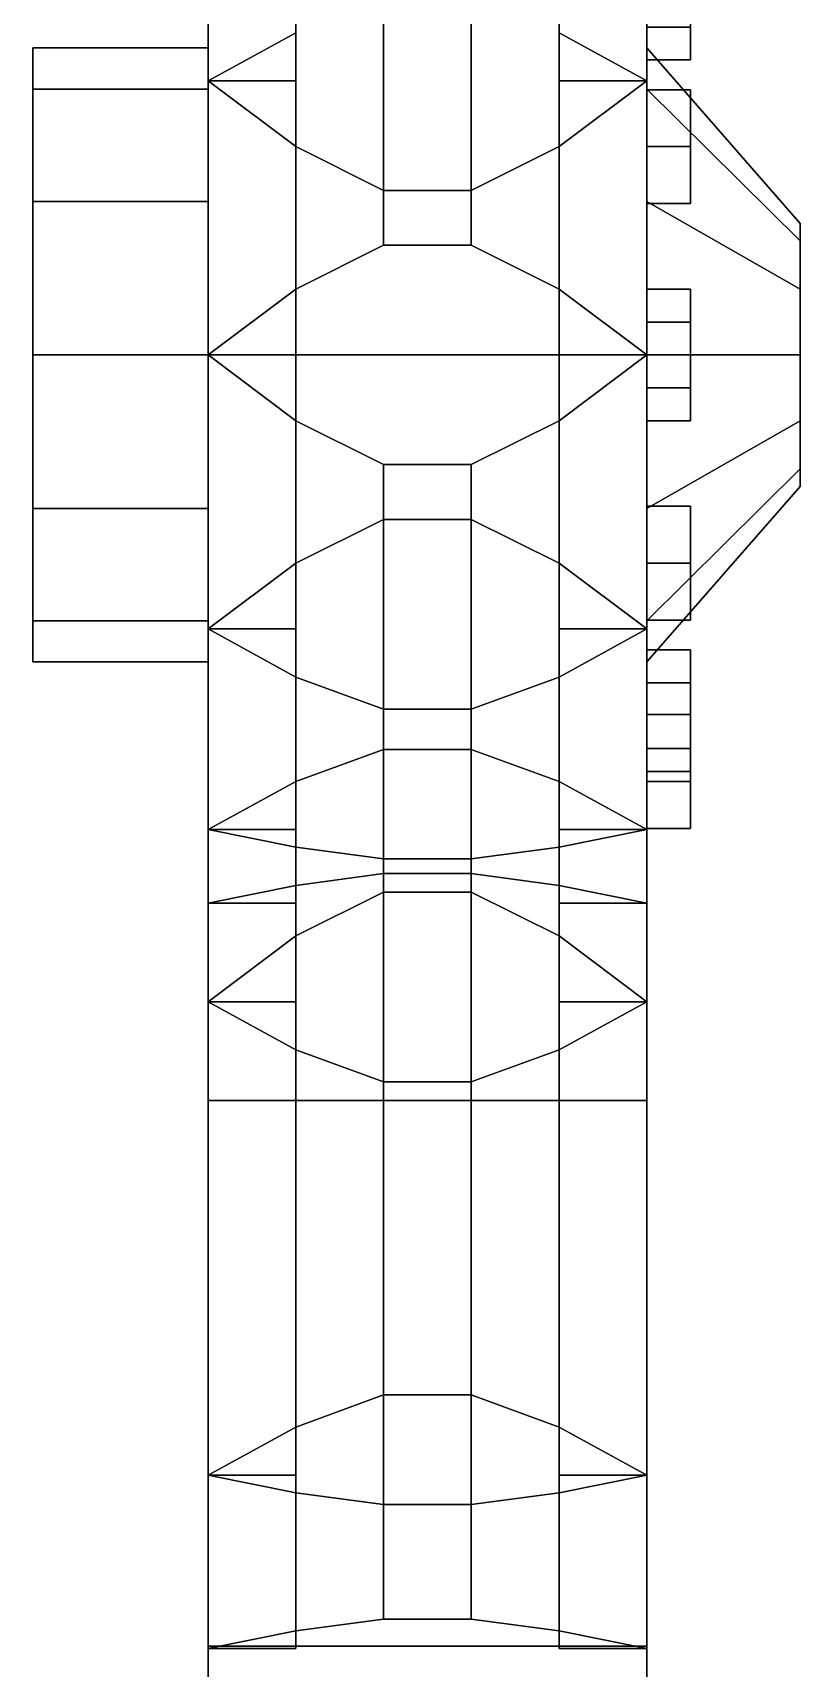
# Model space of a CAD drawing. Header units: millimetres. Extents: x -0.9 to 1, y -3.8 to 11.6.
# Drawn here: x 0.58 to 0.93, y -0.599 to 0.147 of the extents above; entities that cross this region are included whole.
import ezdxf

# ---------------------------------------------------------------- set-up
doc = ezdxf.new("R2010")
doc.units = ezdxf.units.MM
doc.layers.add('wheels', color=2, linetype='Continuous')

msp = doc.modelspace()

# ---------------------------------------------------------------- linework, layer by layer
at = {"layer": 'wheels'}
for points in [[(0.86, 0, 1.35), (0.86, 0.34, 1.2589), (0.66, 0.34, 1.2589), (0.66, 0, 1.35)], [(0.86, 0.34, 0.0811), (0.86, 0, -0.01), (0.66, 0, -0.01), (0.66, 0.34, 0.0811)], [(0.66, 0, 1.35), (0.66, 0.34, 1.2589), (0.66, 0.295, 1.18095), (0.66, 0, 1.26)], [(0.66, 0.34, 0.0811), (0.66, 0, -0.01), (0.66, 0, 0.08), (0.66, 0.295, 0.15905)], [(0.86, 0, 1.26), (0.86, 0.295, 1.18095), (0.86, 0.34, 1.2589), (0.86, 0, 1.35)], [(0.86, 0.295, 0.15905), (0.86, 0, 0.08), (0.86, 0, -0.01), (0.86, 0.34, 0.0811)], [(0.7, 0.31696, 1.15899), (0.7, 0.14696, 0.86454), (0.7, 0.125, 0.88651), (0.7, 0.295, 1.18095)], [(0.7, 0.295, 0.15905), (0.7, 0.125, 0.45349), (0.7, 0.14696, 0.47546), (0.7, 0.31696, 0.18101)], [(0.82, 0.295, 1.18095), (0.82, 0.125, 0.88651), (0.82, 0.14696, 0.86454), (0.82, 0.31696, 1.15899)], [(0.82, 0.31696, 0.18101), (0.82, 0.14696, 0.47546), (0.82, 0.125, 0.45349), (0.82, 0.295, 0.15905)], [(0.7, 0.265, 1.18899), (0.7, 0.03, 1.25196), (0.66, 0, 1.26), (0.66, 0.295, 1.18095)], [(0.7, 0.03, 0.08804), (0.7, 0.265, 0.15101), (0.66, 0.295, 0.15905), (0.66, 0, 0.08)], [(0.7, 0.295, 1.18095), (0.7, 0.125, 0.88651), (0.7, 0.095, 0.89454), (0.7, 0.265, 1.18899)], [(0.7, 0.265, 0.15101), (0.7, 0.095, 0.44546), (0.7, 0.125, 0.45349), (0.7, 0.295, 0.15905)], [(0.82, 0.265, 1.18899), (0.82, 0.095, 0.89454), (0.82, 0.125, 0.88651), (0.82, 0.295, 1.18095)], [(0.82, 0.295, 0.15905), (0.82, 0.125, 0.45349), (0.82, 0.095, 0.44546), (0.82, 0.265, 0.15101)], [(0.86, 0.295, 1.18095), (0.86, 0, 1.26), (0.82, 0.03, 1.25196), (0.82, 0.265, 1.18899)], [(0.86, 0, 0.08), (0.86, 0.295, 0.15905), (0.82, 0.265, 0.15101), (0.82, 0.03, 0.08804)], [(0.7, 0.265, 1.18899), (0.7, 0.095, 0.89454), (0.74, 0.075, 0.8999), (0.74, 0.245, 1.19435)], [(0.74, 0.245, 0.14565), (0.74, 0.075, 0.4401), (0.7, 0.095, 0.44546), (0.7, 0.265, 0.15101)], [(0.74, 0.245, 1.19435), (0.74, 0.05, 1.2466), (0.7, 0.03, 1.25196), (0.7, 0.265, 1.18899)], [(0.74, 0.05, 0.0934), (0.74, 0.245, 0.14565), (0.7, 0.265, 0.15101), (0.7, 0.03, 0.08804)], [(0.78, 0.245, 1.19435), (0.78, 0.075, 0.8999), (0.82, 0.095, 0.89454), (0.82, 0.265, 1.18899)], [(0.82, 0.265, 0.15101), (0.82, 0.095, 0.44546), (0.78, 0.075, 0.4401), (0.78, 0.245, 0.14565)], [(0.82, 0.265, 1.18899), (0.82, 0.03, 1.25196), (0.78, 0.05, 1.2466), (0.78, 0.245, 1.19435)], [(0.82, 0.03, 0.08804), (0.82, 0.265, 0.15101), (0.78, 0.245, 0.14565), (0.78, 0.05, 0.0934)], [(0.66, 0.21651, 0.795), (0.66, 0.25, 0.67), (0.66, 0.14, 0.67), (0.66, 0.12124, 0.74)], [(0.66, 0.25, 0.67), (0.66, 0.21651, 0.545), (0.66, 0.12124, 0.6), (0.66, 0.14, 0.67)], [(0.74, 0.245, 1.19435), (0.74, 0.075, 0.8999), (0.78, 0.075, 0.8999), (0.78, 0.245, 1.19435)], [(0.78, 0.245, 0.14565), (0.78, 0.075, 0.4401), (0.74, 0.075, 0.4401), (0.74, 0.245, 0.14565)], [(0.78, 0.245, 1.19435), (0.78, 0.05, 1.2466), (0.74, 0.05, 1.2466), (0.74, 0.245, 1.19435)], [(0.78, 0.05, 0.0934), (0.78, 0.245, 0.14565), (0.74, 0.245, 0.14565), (0.74, 0.05, 0.0934)], [(0.7, 0.14696, 0.86454), (0.7, 0.19454, 0.81696), (0.66, 0.21651, 0.795), (0.66, 0.125, 0.88651)], [(0.7, 0.19454, 0.52304), (0.7, 0.14696, 0.47546), (0.66, 0.125, 0.45349), (0.66, 0.21651, 0.545)], [(0.66, 0.125, 0.88651), (0.66, 0.21651, 0.795), (0.66, 0.12124, 0.74), (0.66, 0.07, 0.79124)], [(0.66, 0.21651, 0.545), (0.66, 0.125, 0.45349), (0.66, 0.07, 0.54876), (0.66, 0.12124, 0.6)], [(0.86, 0.125, 0.88651), (0.86, 0.21651, 0.795), (0.82, 0.19454, 0.81696), (0.82, 0.14696, 0.86454)], [(0.86, 0.21651, 0.545), (0.86, 0.125, 0.45349), (0.82, 0.14696, 0.47546), (0.82, 0.19454, 0.52304)], [(0.86, 0.12098, 0.84954), (0.86, 0.17954, 0.79098), (0.86, 0.21651, 0.795), (0.86, 0.125, 0.88651)], [(0.86, 0.17954, 0.54902), (0.86, 0.12098, 0.49046), (0.86, 0.125, 0.45349), (0.86, 0.21651, 0.545)], [(0.86, 0.12098, 0.84954), (0.86, 0.12098, 0.81954), (0.86, 0.14954, 0.79098), (0.86, 0.17954, 0.79098)], [(0.86, 0.17954, 0.54902), (0.86, 0.14954, 0.54902), (0.86, 0.12098, 0.52046), (0.86, 0.12098, 0.49046)], [(0.88, 0.13454, 0.765), (0.88, 0.14954, 0.73902), (0.88, 0.17954, 0.73902), (0.88, 0.14954, 0.79098)], [(0.88, 0.14954, 0.60098), (0.88, 0.13454, 0.575), (0.88, 0.14954, 0.54902), (0.88, 0.17954, 0.60098)], [(0.86, 0.14954, 0.73902), (0.86, 0.12124, 0.74), (0.86, 0.14, 0.67), (0.86, 0.16402, 0.685)], [(0.86, 0.16402, 0.655), (0.86, 0.14, 0.67), (0.86, 0.12124, 0.6), (0.86, 0.14954, 0.60098)], [(0.86, 0.16402, 0.655), (0.86, 0.16402, 0.685), (0.86, 0.14, 0.67)], [(0.88, 0.13454, 0.765), (0.88, 0.14954, 0.79098), (0.86, 0.14954, 0.79098), (0.86, 0.13454, 0.765)], [(0.88, 0.14954, 0.73902), (0.88, 0.13454, 0.765), (0.86, 0.13454, 0.765), (0.86, 0.14954, 0.73902)], [(0.88, 0.13454, 0.575), (0.88, 0.14954, 0.60098), (0.86, 0.14954, 0.60098), (0.86, 0.13454, 0.575)], [(0.88, 0.14954, 0.54902), (0.88, 0.13454, 0.575), (0.86, 0.13454, 0.575), (0.86, 0.14954, 0.54902)], [(0.86, 0.12098, 0.81954), (0.86, 0.095, 0.80454), (0.86, 0.13454, 0.765), (0.86, 0.14954, 0.79098)], [(0.86, 0.14954, 0.73902), (0.86, 0.13454, 0.765), (0.86, 0.12124, 0.74)], [(0.86, 0.14954, 0.54902), (0.86, 0.13454, 0.575), (0.86, 0.095, 0.53546), (0.86, 0.12098, 0.52046)], [(0.86, 0.13454, 0.575), (0.86, 0.14954, 0.60098), (0.86, 0.12124, 0.6)], [(0.7, 0.14696, 0.86454), (0.66, 0.125, 0.88651), (0.66, 0.125, 0.88651), (0.7, 0.125, 0.88651)], [(0.7, 0.125, 0.45349), (0.66, 0.125, 0.45349), (0.66, 0.125, 0.45349), (0.7, 0.14696, 0.47546)], [(0.86, 0.125, 0.88651), (0.86, 0.125, 0.88651), (0.82, 0.14696, 0.86454), (0.82, 0.125, 0.88651)], [(0.86, 0.125, 0.45349), (0.86, 0.125, 0.45349), (0.82, 0.125, 0.45349), (0.82, 0.14696, 0.47546)], [(0.66, 0.12124, 0.74), (0.66, 0.14, 0.67), (0.58, 0.14, 0.67), (0.58, 0.12124, 0.74)], [(0.66, 0.14, 0.67), (0.66, 0.12124, 0.6), (0.58, 0.12124, 0.6), (0.58, 0.14, 0.67)], [(0.58, 0.12124, 0.74), (0.58, 0.14, 0.67), (0.58, 0.09, 0.67), (0.58, 0.07794, 0.715)], [(0.58, 0.14, 0.67), (0.58, 0.12124, 0.6), (0.58, 0.07794, 0.625), (0.58, 0.09, 0.67)], [(0.86, 0.14, 0.67), (0.86, 0.12124, 0.74), (0.93, 0.05196, 0.7), (0.93, 0.06, 0.67)], [(0.86, 0.12124, 0.6), (0.86, 0.14, 0.67), (0.93, 0.06, 0.67), (0.93, 0.05196, 0.64)], [(0.86, 0.095, 0.80454), (0.86, 0.07, 0.79124), (0.86, 0.12124, 0.74), (0.86, 0.13454, 0.765)], [(0.86, 0.13454, 0.575), (0.86, 0.12124, 0.6), (0.86, 0.07, 0.54876), (0.86, 0.095, 0.53546)], [(0.66, 0.07, 0.79124), (0.66, 0.12124, 0.74), (0.58, 0.12124, 0.74), (0.58, 0.07, 0.79124)], [(0.66, 0.12124, 0.6), (0.66, 0.07, 0.54876), (0.58, 0.07, 0.54876), (0.58, 0.12124, 0.6)], [(0.58, 0.07, 0.79124), (0.58, 0.12124, 0.74), (0.58, 0.07794, 0.715), (0.58, 0.045, 0.74794)], [(0.58, 0.12124, 0.6), (0.58, 0.07, 0.54876), (0.58, 0.045, 0.59206), (0.58, 0.07794, 0.625)], [(0.7, 0.03, 0.91196), (0.7, 0.095, 0.89454), (0.66, 0.125, 0.88651), (0.66, 0, 0.92)], [(0.7, 0.125, 0.88651), (0.66, 0.125, 0.88651), (0.66, 0.125, 0.88651), (0.7, 0.095, 0.89454)], [(0.7, 0.095, 0.44546), (0.7, 0.03, 0.42804), (0.66, 0, 0.42), (0.66, 0.125, 0.45349)], [(0.7, 0.095, 0.44546), (0.66, 0.125, 0.45349), (0.66, 0.125, 0.45349), (0.7, 0.125, 0.45349)], [(0.66, 0, 0.92), (0.66, 0.125, 0.88651), (0.66, 0.07, 0.79124), (0.66, 0, 0.81)], [(0.66, 0.125, 0.45349), (0.66, 0, 0.42), (0.66, 0, 0.53), (0.66, 0.07, 0.54876)], [(0.86, 0, 0.92), (0.86, 0.125, 0.88651), (0.82, 0.095, 0.89454), (0.82, 0.03, 0.91196)], [(0.86, 0.125, 0.88651), (0.86, 0.125, 0.88651), (0.82, 0.125, 0.88651), (0.82, 0.095, 0.89454)], [(0.86, 0.125, 0.45349), (0.86, 0, 0.42), (0.82, 0.03, 0.42804), (0.82, 0.095, 0.44546)], [(0.86, 0.125, 0.45349), (0.86, 0.125, 0.45349), (0.82, 0.095, 0.44546), (0.82, 0.125, 0.45349)], [(0.86, 0.015, 0.88598), (0.86, 0.095, 0.86454), (0.86, 0.125, 0.88651), (0.86, 0, 0.92)], [(0.86, 0.095, 0.47546), (0.86, 0.015, 0.45402), (0.86, 0, 0.42), (0.86, 0.125, 0.45349)], [(0.86, 0.095, 0.86454), (0.86, 0.12098, 0.84954), (0.86, 0.125, 0.88651)], [(0.86, 0.12098, 0.49046), (0.86, 0.095, 0.47546), (0.86, 0.125, 0.45349)], [(0.86, 0.12124, 0.74), (0.86, 0.07, 0.79124), (0.93, 0.03, 0.72196), (0.93, 0.05196, 0.7)], [(0.86, 0.07, 0.54876), (0.86, 0.12124, 0.6), (0.93, 0.05196, 0.64), (0.93, 0.03, 0.61804)], [(0.88, 0.12098, 0.84954), (0.88, 0.12098, 0.81954), (0.86, 0.12098, 0.81954), (0.86, 0.12098, 0.84954)], [(0.88, 0.12098, 0.81954), (0.88, 0.095, 0.80454), (0.86, 0.095, 0.80454), (0.86, 0.12098, 0.81954)], [(0.88, 0.095, 0.86454), (0.88, 0.12098, 0.84954), (0.86, 0.12098, 0.84954), (0.86, 0.095, 0.86454)], [(0.88, 0.12098, 0.52046), (0.88, 0.12098, 0.49046), (0.86, 0.12098, 0.49046), (0.86, 0.12098, 0.52046)], [(0.88, 0.095, 0.53546), (0.88, 0.12098, 0.52046), (0.86, 0.12098, 0.52046), (0.86, 0.095, 0.53546)], [(0.88, 0.12098, 0.49046), (0.88, 0.095, 0.47546), (0.86, 0.095, 0.47546), (0.86, 0.12098, 0.49046)], [(0.88, 0.06902, 0.84954), (0.88, 0.12098, 0.81954), (0.88, 0.12098, 0.84954), (0.88, 0.095, 0.86454)], [(0.88, 0.06902, 0.81954), (0.88, 0.095, 0.80454), (0.88, 0.12098, 0.81954), (0.88, 0.06902, 0.84954)], [(0.88, 0.12098, 0.52046), (0.88, 0.06902, 0.49046), (0.88, 0.095, 0.47546), (0.88, 0.12098, 0.49046)], [(0.88, 0.095, 0.53546), (0.88, 0.06902, 0.52046), (0.88, 0.06902, 0.49046), (0.88, 0.12098, 0.52046)], [(0.74, 0.05, 0.9066), (0.74, 0.075, 0.8999), (0.7, 0.095, 0.89454), (0.7, 0.03, 0.91196)], [(0.74, 0.075, 0.4401), (0.74, 0.05, 0.4334), (0.7, 0.03, 0.42804), (0.7, 0.095, 0.44546)], [(0.82, 0.03, 0.91196), (0.82, 0.095, 0.89454), (0.78, 0.075, 0.8999), (0.78, 0.05, 0.9066)], [(0.82, 0.095, 0.44546), (0.82, 0.03, 0.42804), (0.78, 0.05, 0.4334), (0.78, 0.075, 0.4401)], [(0.88, 0.06902, 0.84954), (0.88, 0.095, 0.86454), (0.86, 0.095, 0.86454), (0.86, 0.06902, 0.84954)], [(0.88, 0.095, 0.80454), (0.88, 0.06902, 0.81954), (0.86, 0.06902, 0.81954), (0.86, 0.095, 0.80454)], [(0.88, 0.095, 0.47546), (0.88, 0.06902, 0.49046), (0.86, 0.06902, 0.49046), (0.86, 0.095, 0.47546)], [(0.88, 0.06902, 0.52046), (0.88, 0.095, 0.53546), (0.86, 0.095, 0.53546), (0.86, 0.06902, 0.52046)], [(0.86, 0.015, 0.88598), (0.86, 0.03, 0.86), (0.86, 0.06902, 0.84954), (0.86, 0.095, 0.86454)], [(0.86, 0.095, 0.80454), (0.86, 0.06902, 0.81954), (0.86, 0.07, 0.79124)], [(0.86, 0.095, 0.47546), (0.86, 0.06902, 0.49046), (0.86, 0.03, 0.48), (0.86, 0.015, 0.45402)], [(0.86, 0.06902, 0.52046), (0.86, 0.095, 0.53546), (0.86, 0.07, 0.54876)], [(0.78, 0.05, 0.9066), (0.78, 0.075, 0.8999), (0.74, 0.075, 0.8999), (0.74, 0.05, 0.9066)], [(0.78, 0.075, 0.4401), (0.78, 0.05, 0.4334), (0.74, 0.05, 0.4334), (0.74, 0.075, 0.4401)], [(0.66, 0, 0.81), (0.66, 0.07, 0.79124), (0.58, 0.07, 0.79124), (0.58, 0, 0.81)], [(0.66, 0.07, 0.54876), (0.66, 0, 0.53), (0.58, 0, 0.53), (0.58, 0.07, 0.54876)], [(0.58, 0, 0.81), (0.58, 0.07, 0.79124), (0.58, 0.045, 0.74794), (0.58, 0, 0.76)], [(0.86, 0.07, 0.79124), (0.86, 0, 0.81), (0.93, 0, 0.73), (0.93, 0.03, 0.72196)], [(0.86, 0, 0.53), (0.86, 0.07, 0.54876), (0.93, 0.03, 0.61804), (0.93, 0, 0.61)], [(0.86, 0.015, 0.83402), (0.86, 0, 0.81), (0.86, 0.07, 0.79124), (0.86, 0.06902, 0.81954)], [(0.86, 0.06902, 0.52046), (0.86, 0.07, 0.54876), (0.86, 0, 0.53), (0.86, 0.015, 0.50598)], [(0.88, 0.06902, 0.81954), (0.88, 0.06902, 0.84954), (0.86, 0.06902, 0.84954), (0.86, 0.06902, 0.81954)], [(0.88, 0.06902, 0.49046), (0.88, 0.06902, 0.52046), (0.86, 0.06902, 0.52046), (0.86, 0.06902, 0.49046)], [(0.86, 0.03, 0.86), (0.86, 0.015, 0.83402), (0.86, 0.06902, 0.81954), (0.86, 0.06902, 0.84954)], [(0.86, 0.06902, 0.49046), (0.86, 0.06902, 0.52046), (0.86, 0.015, 0.50598), (0.86, 0.03, 0.48)], [(0.93, 0.05196, 0.7), (0.93, -0.03, 0.72196), (0.93, -0.05196, 0.7), (0.93, 0.06, 0.67)], [(0.93, 0.06, 0.67), (0.93, -0.05196, 0.7), (0.93, -0.06, 0.67), (0.93, 0.05196, 0.64)], [(0.7, 0.03, 0.08804), (0.7, 0.03, 0.42804), (0.74, 0.05, 0.4334), (0.74, 0.05, 0.0934)], [(0.74, 0.05, 1.2466), (0.74, 0.05, 0.9066), (0.7, 0.03, 0.91196), (0.7, 0.03, 1.25196)], [(0.74, 0.05, 0.0934), (0.74, 0.05, 0.4334), (0.78, 0.05, 0.4334), (0.78, 0.05, 0.0934)], [(0.78, 0.05, 1.2466), (0.78, 0.05, 0.9066), (0.74, 0.05, 0.9066), (0.74, 0.05, 1.2466)], [(0.78, 0.05, 0.0934), (0.78, 0.05, 0.4334), (0.82, 0.03, 0.42804), (0.82, 0.03, 0.08804)], [(0.82, 0.03, 1.25196), (0.82, 0.03, 0.91196), (0.78, 0.05, 0.9066), (0.78, 0.05, 1.2466)], [(0.93, 0.03, 0.72196), (0.93, 0, 0.73), (0.93, -0.03, 0.72196), (0.93, 0.05196, 0.7)], [(0.93, 0.05196, 0.64), (0.93, -0.06, 0.67), (0.93, -0.05196, 0.64), (0.93, 0.03, 0.61804)], [(0.7, 0.03, 0.91196), (0.66, 0, 0.92), (0.66, 0, 0.92), (0.7, 0, 0.92)], [(0.7, 0.03, 1.25196), (0.7, 0, 1.26), (0.66, 0, 1.26)], [(0.7, 0, 0.42), (0.66, 0, 0.42), (0.66, 0, 0.42), (0.7, 0.03, 0.42804)], [(0.7, 0, 0.08), (0.7, 0.03, 0.08804), (0.66, 0, 0.08)], [(0.7, 0, 0.08), (0.7, 0, 0.42), (0.7, 0.03, 0.42804), (0.7, 0.03, 0.08804)], [(0.7, 0.03, 1.25196), (0.7, 0.03, 0.91196), (0.7, 0, 0.92), (0.7, 0, 1.26)], [(0.82, 0.03, 0.08804), (0.82, 0.03, 0.42804), (0.82, 0, 0.42), (0.82, 0, 0.08)], [(0.82, 0, 1.26), (0.82, 0, 0.92), (0.82, 0.03, 0.91196), (0.82, 0.03, 1.25196)], [(0.86, 0, 0.92), (0.86, 0, 0.92), (0.82, 0.03, 0.91196), (0.82, 0, 0.92)], [(0.86, 0, 1.26), (0.82, 0, 1.26), (0.82, 0.03, 1.25196), (0.86, 0, 1.26)], [(0.86, 0, 0.42), (0.86, 0, 0.42), (0.82, 0, 0.42), (0.82, 0.03, 0.42804)], [(0.86, 0, 0.08), (0.82, 0.03, 0.08804), (0.82, 0, 0.08), (0.86, 0, 0.08)], [(0.88, 0.015, 0.88598), (0.88, 0.03, 0.86), (0.86, 0.03, 0.86), (0.86, 0.015, 0.88598)], [(0.88, 0.03, 0.86), (0.88, 0.015, 0.83402), (0.86, 0.015, 0.83402), (0.86, 0.03, 0.86)], [(0.88, 0.03, 0.48), (0.88, 0.015, 0.45402), (0.86, 0.015, 0.45402), (0.86, 0.03, 0.48)], [(0.88, 0.015, 0.50598), (0.88, 0.03, 0.48), (0.86, 0.03, 0.48), (0.86, 0.015, 0.50598)], [(0.88, -0.03, 0.86), (0.88, 0.03, 0.86), (0.88, 0.015, 0.88598), (0.88, -0.015, 0.88598)], [(0.88, -0.015, 0.83402), (0.88, 0.015, 0.83402), (0.88, 0.03, 0.86), (0.88, -0.03, 0.86)], [(0.88, 0.03, 0.48), (0.88, -0.03, 0.48), (0.88, -0.015, 0.45402), (0.88, 0.015, 0.45402)], [(0.88, 0.015, 0.50598), (0.88, -0.015, 0.50598), (0.88, -0.03, 0.48), (0.88, 0.03, 0.48)], [(0.93, 0.03, 0.61804), (0.93, -0.05196, 0.64), (0.93, -0.03, 0.61804), (0.93, 0, 0.61)], [(0.88, -0.015, 0.88598), (0.88, 0.015, 0.88598), (0.86, 0.015, 0.88598), (0.86, -0.015, 0.88598)], [(0.88, 0.015, 0.83402), (0.88, -0.015, 0.83402), (0.86, -0.015, 0.83402), (0.86, 0.015, 0.83402)], [(0.86, -0.015, 0.88598), (0.86, 0.015, 0.88598), (0.86, 0, 0.92)], [(0.86, 0.015, 0.83402), (0.86, -0.015, 0.83402), (0.86, 0, 0.81)], [(0.88, -0.015, 0.50598), (0.88, 0.015, 0.50598), (0.86, 0.015, 0.50598), (0.86, -0.015, 0.50598)], [(0.88, 0.015, 0.45402), (0.88, -0.015, 0.45402), (0.86, -0.015, 0.45402), (0.86, 0.015, 0.45402)], [(0.86, -0.015, 0.50598), (0.86, 0.015, 0.50598), (0.86, 0, 0.53)], [(0.86, 0.015, 0.45402), (0.86, -0.015, 0.45402), (0.86, 0, 0.42)], [(0.66, -0.07, 0.79124), (0.66, 0, 0.81), (0.58, 0, 0.81), (0.58, -0.07, 0.79124)], [(0.66, 0, 0.53), (0.66, -0.07, 0.54876), (0.58, -0.07, 0.54876), (0.58, 0, 0.53)], [(0.58, -0.07, 0.79124), (0.58, 0, 0.81), (0.58, 0, 0.76), (0.58, -0.045, 0.74794)], [(0.86, -0.34, 1.2589), (0.86, 0, 1.35), (0.66, 0, 1.35), (0.66, -0.34, 1.2589)], [(0.86, 0, -0.01), (0.86, -0.34, 0.0811), (0.66, -0.34, 0.0811), (0.66, 0, -0.01)], [(0.7, -0.03, 0.42804), (0.7, -0.095, 0.44546), (0.66, -0.125, 0.45349), (0.66, 0, 0.42)], [(0.7, -0.03, 0.42804), (0.66, 0, 0.42), (0.66, 0, 0.42), (0.7, 0, 0.42)], [(0.7, -0.095, 0.89454), (0.7, -0.03, 0.91196), (0.66, 0, 0.92), (0.66, -0.125, 0.88651)], [(0.7, 0, 0.92), (0.66, 0, 0.92), (0.66, 0, 0.92), (0.7, -0.03, 0.91196)], [(0.7, 0, 1.26), (0.7, -0.03, 1.25196), (0.66, 0, 1.26)], [(0.7, -0.03, 1.25196), (0.7, -0.265, 1.18899), (0.66, -0.295, 1.18095), (0.66, 0, 1.26)], [(0.66, 0, -0.01), (0.66, -0.34, 0.0811), (0.66, -0.295, 0.15905), (0.66, 0, 0.08)], [(0.66, -0.34, 1.2589), (0.66, 0, 1.35), (0.66, 0, 1.26), (0.66, -0.295, 1.18095)], [(0.66, -0.125, 0.88651), (0.66, 0, 0.92), (0.66, 0, 0.81), (0.66, -0.07, 0.79124)], [(0.7, -0.03, 0.08804), (0.7, -0.03, 0.42804), (0.7, 0, 0.42), (0.7, 0, 0.08)], [(0.7, 0, 1.26), (0.7, 0, 0.92), (0.7, -0.03, 0.91196), (0.7, -0.03, 1.25196)], [(0.86, 0, 0.42), (0.86, -0.125, 0.45349), (0.82, -0.095, 0.44546), (0.82, -0.03, 0.42804)], [(0.82, 0, 0.08), (0.82, 0, 0.42), (0.82, -0.03, 0.42804), (0.82, -0.03, 0.08804)], [(0.82, -0.03, 1.25196), (0.82, -0.03, 0.91196), (0.82, 0, 0.92), (0.82, 0, 1.26)], [(0.86, 0, 0.42), (0.86, 0, 0.42), (0.82, -0.03, 0.42804), (0.82, 0, 0.42)], [(0.86, -0.125, 0.88651), (0.86, 0, 0.92), (0.82, -0.03, 0.91196), (0.82, -0.095, 0.89454)], [(0.86, 0, 0.92), (0.86, 0, 0.92), (0.82, 0, 0.92), (0.82, -0.03, 0.91196)], [(0.86, 0, 1.26), (0.82, -0.03, 1.25196), (0.82, 0, 1.26), (0.86, 0, 1.26)], [(0.86, 0, 1.26), (0.86, -0.295, 1.18095), (0.82, -0.265, 1.18899), (0.82, -0.03, 1.25196)], [(0.86, 0, 0.08), (0.86, -0.295, 0.15905), (0.86, -0.34, 0.0811), (0.86, 0, -0.01)], [(0.86, 0, 0.81), (0.86, -0.07, 0.79124), (0.93, -0.03, 0.72196), (0.93, 0, 0.73)], [(0.86, -0.015, 0.45402), (0.86, -0.095, 0.47546), (0.86, -0.125, 0.45349), (0.86, 0, 0.42)], [(0.86, -0.015, 0.50598), (0.86, 0, 0.53), (0.86, -0.07, 0.54876), (0.86, -0.06902, 0.52046)], [(0.86, -0.06902, 0.81954), (0.86, -0.07, 0.79124), (0.86, 0, 0.81), (0.86, -0.015, 0.83402)], [(0.58, 0, 0.53), (0.58, -0.07, 0.54876), (0.58, -0.045, 0.59206), (0.58, 0, 0.58)], [(0.7, -0.265, 0.15101), (0.7, -0.03, 0.08804), (0.66, 0, 0.08), (0.66, -0.295, 0.15905)], [(0.7, -0.03, 0.08804), (0.7, 0, 0.08), (0.66, 0, 0.08)], [(0.66, 0, 0.42), (0.66, -0.125, 0.45349), (0.66, -0.07, 0.54876), (0.66, 0, 0.53)], [(0.86, -0.295, 0.15905), (0.86, 0, 0.08), (0.82, -0.03, 0.08804), (0.82, -0.265, 0.15101)], [(0.86, 0, 0.08), (0.82, 0, 0.08), (0.82, -0.03, 0.08804), (0.86, 0, 0.08)], [(0.86, -0.295, 1.18095), (0.86, 0, 1.26), (0.86, 0, 1.35), (0.86, -0.34, 1.2589)], [(0.86, -0.07, 0.54876), (0.86, 0, 0.53), (0.93, 0, 0.61), (0.93, -0.03, 0.61804)], [(0.86, -0.095, 0.86454), (0.86, -0.015, 0.88598), (0.86, 0, 0.92), (0.86, -0.125, 0.88651)], [(0.88, -0.03, 0.86), (0.88, -0.015, 0.88598), (0.86, -0.015, 0.88598), (0.86, -0.03, 0.86)], [(0.88, -0.015, 0.83402), (0.88, -0.03, 0.86), (0.86, -0.03, 0.86), (0.86, -0.015, 0.83402)], [(0.88, -0.015, 0.45402), (0.88, -0.03, 0.48), (0.86, -0.03, 0.48), (0.86, -0.015, 0.45402)], [(0.88, -0.03, 0.48), (0.88, -0.015, 0.50598), (0.86, -0.015, 0.50598), (0.86, -0.03, 0.48)], [(0.86, -0.015, 0.45402), (0.86, -0.03, 0.48), (0.86, -0.06902, 0.49046), (0.86, -0.095, 0.47546)], [(0.86, -0.03, 0.48), (0.86, -0.015, 0.50598), (0.86, -0.06902, 0.52046), (0.86, -0.06902, 0.49046)], [(0.86, -0.095, 0.86454), (0.86, -0.06902, 0.84954), (0.86, -0.03, 0.86), (0.86, -0.015, 0.88598)], [(0.86, -0.06902, 0.84954), (0.86, -0.06902, 0.81954), (0.86, -0.015, 0.83402), (0.86, -0.03, 0.86)], [(0.74, -0.05, 0.0934), (0.74, -0.05, 0.4334), (0.7, -0.03, 0.42804), (0.7, -0.03, 0.08804)], [(0.7, -0.03, 1.25196), (0.7, -0.03, 0.91196), (0.74, -0.05, 0.9066), (0.74, -0.05, 1.2466)], [(0.74, -0.245, 0.14565), (0.74, -0.05, 0.0934), (0.7, -0.03, 0.08804), (0.7, -0.265, 0.15101)], [(0.74, -0.05, 0.4334), (0.74, -0.075, 0.4401), (0.7, -0.095, 0.44546), (0.7, -0.03, 0.42804)], [(0.74, -0.075, 0.8999), (0.74, -0.05, 0.9066), (0.7, -0.03, 0.91196), (0.7, -0.095, 0.89454)], [(0.74, -0.05, 1.2466), (0.74, -0.245, 1.19435), (0.7, -0.265, 1.18899), (0.7, -0.03, 1.25196)], [(0.82, -0.03, 0.08804), (0.82, -0.03, 0.42804), (0.78, -0.05, 0.4334), (0.78, -0.05, 0.0934)], [(0.78, -0.05, 1.2466), (0.78, -0.05, 0.9066), (0.82, -0.03, 0.91196), (0.82, -0.03, 1.25196)], [(0.82, -0.265, 0.15101), (0.82, -0.03, 0.08804), (0.78, -0.05, 0.0934), (0.78, -0.245, 0.14565)], [(0.82, -0.03, 0.42804), (0.82, -0.095, 0.44546), (0.78, -0.075, 0.4401), (0.78, -0.05, 0.4334)], [(0.82, -0.095, 0.89454), (0.82, -0.03, 0.91196), (0.78, -0.05, 0.9066), (0.78, -0.075, 0.8999)], [(0.82, -0.03, 1.25196), (0.82, -0.265, 1.18899), (0.78, -0.245, 1.19435), (0.78, -0.05, 1.2466)], [(0.86, -0.07, 0.79124), (0.86, -0.12124, 0.74), (0.93, -0.05196, 0.7), (0.93, -0.03, 0.72196)], [(0.86, -0.12124, 0.6), (0.86, -0.07, 0.54876), (0.93, -0.03, 0.61804), (0.93, -0.05196, 0.64)], [(0.58, -0.07, 0.54876), (0.58, -0.12124, 0.6), (0.58, -0.07794, 0.625), (0.58, -0.045, 0.59206)], [(0.58, -0.12124, 0.74), (0.58, -0.07, 0.79124), (0.58, -0.045, 0.74794), (0.58, -0.07794, 0.715)], [(0.78, -0.05, 0.0934), (0.78, -0.05, 0.4334), (0.74, -0.05, 0.4334), (0.74, -0.05, 0.0934)], [(0.74, -0.05, 1.2466), (0.74, -0.05, 0.9066), (0.78, -0.05, 0.9066), (0.78, -0.05, 1.2466)], [(0.78, -0.245, 0.14565), (0.78, -0.05, 0.0934), (0.74, -0.05, 0.0934), (0.74, -0.245, 0.14565)], [(0.78, -0.05, 0.4334), (0.78, -0.075, 0.4401), (0.74, -0.075, 0.4401), (0.74, -0.05, 0.4334)], [(0.78, -0.075, 0.8999), (0.78, -0.05, 0.9066), (0.74, -0.05, 0.9066), (0.74, -0.075, 0.8999)], [(0.78, -0.05, 1.2466), (0.78, -0.245, 1.19435), (0.74, -0.245, 1.19435), (0.74, -0.05, 1.2466)], [(0.86, -0.12124, 0.74), (0.86, -0.14, 0.67), (0.93, -0.06, 0.67), (0.93, -0.05196, 0.7)], [(0.86, -0.14, 0.67), (0.86, -0.12124, 0.6), (0.93, -0.05196, 0.64), (0.93, -0.06, 0.67)], [(0.66, -0.12124, 0.74), (0.66, -0.07, 0.79124), (0.58, -0.07, 0.79124), (0.58, -0.12124, 0.74)], [(0.66, -0.07, 0.54876), (0.66, -0.12124, 0.6), (0.58, -0.12124, 0.6), (0.58, -0.07, 0.54876)], [(0.66, -0.125, 0.45349), (0.66, -0.21651, 0.545), (0.66, -0.12124, 0.6), (0.66, -0.07, 0.54876)], [(0.66, -0.21651, 0.795), (0.66, -0.125, 0.88651), (0.66, -0.07, 0.79124), (0.66, -0.12124, 0.74)], [(0.88, -0.06902, 0.49046), (0.88, -0.095, 0.47546), (0.86, -0.095, 0.47546), (0.86, -0.06902, 0.49046)], [(0.88, -0.06902, 0.52046), (0.88, -0.06902, 0.49046), (0.86, -0.06902, 0.49046), (0.86, -0.06902, 0.52046)], [(0.88, -0.095, 0.53546), (0.88, -0.06902, 0.52046), (0.86, -0.06902, 0.52046), (0.86, -0.095, 0.53546)], [(0.88, -0.095, 0.86454), (0.88, -0.06902, 0.84954), (0.86, -0.06902, 0.84954), (0.86, -0.095, 0.86454)], [(0.88, -0.06902, 0.81954), (0.88, -0.095, 0.80454), (0.86, -0.095, 0.80454), (0.86, -0.06902, 0.81954)], [(0.88, -0.06902, 0.84954), (0.88, -0.06902, 0.81954), (0.86, -0.06902, 0.81954), (0.86, -0.06902, 0.84954)], [(0.86, -0.095, 0.53546), (0.86, -0.06902, 0.52046), (0.86, -0.07, 0.54876)], [(0.86, -0.06902, 0.81954), (0.86, -0.095, 0.80454), (0.86, -0.07, 0.79124)], [(0.86, -0.095, 0.53546), (0.86, -0.07, 0.54876), (0.86, -0.12124, 0.6), (0.86, -0.13454, 0.575)], [(0.86, -0.13454, 0.765), (0.86, -0.12124, 0.74), (0.86, -0.07, 0.79124), (0.86, -0.095, 0.80454)], [(0.88, -0.06902, 0.49046), (0.88, -0.12098, 0.52046), (0.88, -0.12098, 0.49046), (0.88, -0.095, 0.47546)], [(0.88, -0.06902, 0.52046), (0.88, -0.095, 0.53546), (0.88, -0.12098, 0.52046), (0.88, -0.06902, 0.49046)], [(0.88, -0.12098, 0.81954), (0.88, -0.06902, 0.84954), (0.88, -0.095, 0.86454), (0.88, -0.12098, 0.84954)], [(0.88, -0.095, 0.80454), (0.88, -0.06902, 0.81954), (0.88, -0.06902, 0.84954), (0.88, -0.12098, 0.81954)], [(0.58, -0.12124, 0.6), (0.58, -0.14, 0.67), (0.58, -0.09, 0.67), (0.58, -0.07794, 0.625)], [(0.58, -0.14, 0.67), (0.58, -0.12124, 0.74), (0.58, -0.07794, 0.715), (0.58, -0.09, 0.67)], [(0.7, -0.265, 0.15101), (0.7, -0.095, 0.44546), (0.74, -0.075, 0.4401), (0.74, -0.245, 0.14565)], [(0.74, -0.245, 1.19435), (0.74, -0.075, 0.8999), (0.7, -0.095, 0.89454), (0.7, -0.265, 1.18899)], [(0.74, -0.245, 0.14565), (0.74, -0.075, 0.4401), (0.78, -0.075, 0.4401), (0.78, -0.245, 0.14565)], [(0.78, -0.245, 1.19435), (0.78, -0.075, 0.8999), (0.74, -0.075, 0.8999), (0.74, -0.245, 1.19435)], [(0.78, -0.245, 0.14565), (0.78, -0.075, 0.4401), (0.82, -0.095, 0.44546), (0.82, -0.265, 0.15101)], [(0.82, -0.265, 1.18899), (0.82, -0.095, 0.89454), (0.78, -0.075, 0.8999), (0.78, -0.245, 1.19435)], [(0.7, -0.125, 0.45349), (0.66, -0.125, 0.45349), (0.66, -0.125, 0.45349), (0.7, -0.095, 0.44546)], [(0.7, -0.095, 0.89454), (0.66, -0.125, 0.88651), (0.66, -0.125, 0.88651), (0.7, -0.125, 0.88651)], [(0.7, -0.295, 0.15905), (0.7, -0.125, 0.45349), (0.7, -0.095, 0.44546), (0.7, -0.265, 0.15101)], [(0.7, -0.265, 1.18899), (0.7, -0.095, 0.89454), (0.7, -0.125, 0.88651), (0.7, -0.295, 1.18095)], [(0.82, -0.265, 0.15101), (0.82, -0.095, 0.44546), (0.82, -0.125, 0.45349), (0.82, -0.295, 0.15905)], [(0.82, -0.295, 1.18095), (0.82, -0.125, 0.88651), (0.82, -0.095, 0.89454), (0.82, -0.265, 1.18899)], [(0.86, -0.125, 0.45349), (0.86, -0.125, 0.45349), (0.82, -0.125, 0.45349), (0.82, -0.095, 0.44546)], [(0.86, -0.125, 0.88651), (0.86, -0.125, 0.88651), (0.82, -0.095, 0.89454), (0.82, -0.125, 0.88651)], [(0.88, -0.12098, 0.52046), (0.88, -0.095, 0.53546), (0.86, -0.095, 0.53546), (0.86, -0.12098, 0.52046)], [(0.88, -0.095, 0.47546), (0.88, -0.12098, 0.49046), (0.86, -0.12098, 0.49046), (0.86, -0.095, 0.47546)], [(0.88, -0.095, 0.80454), (0.88, -0.12098, 0.81954), (0.86, -0.12098, 0.81954), (0.86, -0.095, 0.80454)], [(0.88, -0.12098, 0.84954), (0.88, -0.095, 0.86454), (0.86, -0.095, 0.86454), (0.86, -0.12098, 0.84954)], [(0.86, -0.12098, 0.52046), (0.86, -0.095, 0.53546), (0.86, -0.13454, 0.575), (0.86, -0.14954, 0.54902)], [(0.86, -0.14954, 0.79098), (0.86, -0.13454, 0.765), (0.86, -0.095, 0.80454), (0.86, -0.12098, 0.81954)], [(0.86, -0.095, 0.47546), (0.86, -0.12098, 0.49046), (0.86, -0.125, 0.45349)], [(0.86, -0.12098, 0.84954), (0.86, -0.095, 0.86454), (0.86, -0.125, 0.88651)], [(0.66, -0.14, 0.67), (0.66, -0.12124, 0.74), (0.58, -0.12124, 0.74), (0.58, -0.14, 0.67)], [(0.66, -0.12124, 0.6), (0.66, -0.14, 0.67), (0.58, -0.14, 0.67), (0.58, -0.12124, 0.6)], [(0.66, -0.21651, 0.545), (0.66, -0.25, 0.67), (0.66, -0.14, 0.67), (0.66, -0.12124, 0.6)], [(0.66, -0.25, 0.67), (0.66, -0.21651, 0.795), (0.66, -0.12124, 0.74), (0.66, -0.14, 0.67)], [(0.7, -0.14696, 0.47546), (0.7, -0.19454, 0.52304), (0.66, -0.21651, 0.545), (0.66, -0.125, 0.45349)], [(0.7, -0.14696, 0.47546), (0.66, -0.125, 0.45349), (0.66, -0.125, 0.45349), (0.7, -0.125, 0.45349)], [(0.7, -0.19454, 0.81696), (0.7, -0.14696, 0.86454), (0.66, -0.125, 0.88651), (0.66, -0.21651, 0.795)], [(0.7, -0.125, 0.88651), (0.66, -0.125, 0.88651), (0.66, -0.125, 0.88651), (0.7, -0.14696, 0.86454)], [(0.7, -0.31696, 0.18101), (0.7, -0.14696, 0.47546), (0.7, -0.125, 0.45349), (0.7, -0.295, 0.15905)], [(0.7, -0.295, 1.18095), (0.7, -0.125, 0.88651), (0.7, -0.14696, 0.86454), (0.7, -0.31696, 1.15899)], [(0.82, -0.295, 0.15905), (0.82, -0.125, 0.45349), (0.82, -0.14696, 0.47546), (0.82, -0.31696, 0.18101)], [(0.82, -0.31696, 1.15899), (0.82, -0.14696, 0.86454), (0.82, -0.125, 0.88651), (0.82, -0.295, 1.18095)], [(0.86, -0.125, 0.45349), (0.86, -0.21651, 0.545), (0.82, -0.19454, 0.52304), (0.82, -0.14696, 0.47546)], [(0.86, -0.125, 0.45349), (0.86, -0.125, 0.45349), (0.82, -0.14696, 0.47546), (0.82, -0.125, 0.45349)], [(0.86, -0.21651, 0.795), (0.86, -0.125, 0.88651), (0.82, -0.14696, 0.86454), (0.82, -0.19454, 0.81696)], [(0.86, -0.125, 0.88651), (0.86, -0.125, 0.88651), (0.82, -0.125, 0.88651), (0.82, -0.14696, 0.86454)], [(0.88, -0.12098, 0.49046), (0.88, -0.12098, 0.52046), (0.86, -0.12098, 0.52046), (0.86, -0.12098, 0.49046)], [(0.88, -0.12098, 0.81954), (0.88, -0.12098, 0.84954), (0.86, -0.12098, 0.84954), (0.86, -0.12098, 0.81954)], [(0.86, -0.12098, 0.49046), (0.86, -0.12098, 0.52046), (0.86, -0.14954, 0.54902), (0.86, -0.17954, 0.54902)], [(0.86, -0.12098, 0.49046), (0.86, -0.17954, 0.54902), (0.86, -0.21651, 0.545), (0.86, -0.125, 0.45349)], [(0.86, -0.17954, 0.79098), (0.86, -0.14954, 0.79098), (0.86, -0.12098, 0.81954), (0.86, -0.12098, 0.84954)], [(0.86, -0.17954, 0.79098), (0.86, -0.12098, 0.84954), (0.86, -0.125, 0.88651), (0.86, -0.21651, 0.795)], [(0.86, -0.14954, 0.60098), (0.86, -0.12124, 0.6), (0.86, -0.14, 0.67), (0.86, -0.16402, 0.655)], [(0.86, -0.14954, 0.60098), (0.86, -0.13454, 0.575), (0.86, -0.12124, 0.6)], [(0.86, -0.16402, 0.685), (0.86, -0.14, 0.67), (0.86, -0.12124, 0.74), (0.86, -0.14954, 0.73902)], [(0.86, -0.13454, 0.765), (0.86, -0.14954, 0.73902), (0.86, -0.12124, 0.74)], [(0.88, -0.13454, 0.575), (0.88, -0.14954, 0.54902), (0.86, -0.14954, 0.54902), (0.86, -0.13454, 0.575)], [(0.88, -0.14954, 0.60098), (0.88, -0.13454, 0.575), (0.86, -0.13454, 0.575), (0.86, -0.14954, 0.60098)], [(0.88, -0.13454, 0.765), (0.88, -0.14954, 0.73902), (0.86, -0.14954, 0.73902), (0.86, -0.13454, 0.765)], [(0.88, -0.14954, 0.79098), (0.88, -0.13454, 0.765), (0.86, -0.13454, 0.765), (0.86, -0.14954, 0.79098)], [(0.86, -0.16402, 0.685), (0.86, -0.16402, 0.655), (0.86, -0.14, 0.67)], [(0.88, -0.13454, 0.575), (0.88, -0.14954, 0.60098), (0.88, -0.17954, 0.60098), (0.88, -0.14954, 0.54902)], [(0.88, -0.14954, 0.73902), (0.88, -0.13454, 0.765), (0.88, -0.14954, 0.79098), (0.88, -0.17954, 0.73902)], [(0.74, -0.3316, 0.19565), (0.74, -0.1616, 0.4901), (0.7, -0.14696, 0.47546), (0.7, -0.31696, 0.18101)], [(0.7, -0.31696, 1.15899), (0.7, -0.14696, 0.86454), (0.74, -0.1616, 0.8499), (0.74, -0.3316, 1.14435)], [(0.74, -0.1616, 0.4901), (0.74, -0.1799, 0.5084), (0.7, -0.19454, 0.52304), (0.7, -0.14696, 0.47546)], [(0.74, -0.1799, 0.8316), (0.74, -0.1616, 0.8499), (0.7, -0.14696, 0.86454), (0.7, -0.19454, 0.81696)], [(0.82, -0.31696, 0.18101), (0.82, -0.14696, 0.47546), (0.78, -0.1616, 0.4901), (0.78, -0.3316, 0.19565)], [(0.78, -0.3316, 1.14435), (0.78, -0.1616, 0.8499), (0.82, -0.14696, 0.86454), (0.82, -0.31696, 1.15899)], [(0.82, -0.14696, 0.47546), (0.82, -0.19454, 0.52304), (0.78, -0.1799, 0.5084), (0.78, -0.1616, 0.4901)], [(0.82, -0.19454, 0.81696), (0.82, -0.14696, 0.86454), (0.78, -0.1616, 0.8499), (0.78, -0.1799, 0.8316)], [(0.88, -0.14954, 0.54902), (0.88, -0.17954, 0.54902), (0.86, -0.17954, 0.54902), (0.86, -0.14954, 0.54902)], [(0.88, -0.17954, 0.60098), (0.88, -0.14954, 0.60098), (0.86, -0.14954, 0.60098), (0.86, -0.17954, 0.60098)], [(0.88, -0.17954, 0.79098), (0.88, -0.14954, 0.79098), (0.86, -0.14954, 0.79098), (0.86, -0.17954, 0.79098)], [(0.88, -0.14954, 0.73902), (0.88, -0.17954, 0.73902), (0.86, -0.17954, 0.73902), (0.86, -0.14954, 0.73902)], [(0.86, -0.17954, 0.60098), (0.86, -0.14954, 0.60098), (0.86, -0.16402, 0.655), (0.86, -0.19, 0.64)], [(0.86, -0.19, 0.7), (0.86, -0.16402, 0.685), (0.86, -0.14954, 0.73902), (0.86, -0.17954, 0.73902)], [(0.88, -0.14954, 0.54902), (0.88, -0.17954, 0.60098), (0.88, -0.19454, 0.575), (0.88, -0.17954, 0.54902)], [(0.88, -0.17954, 0.73902), (0.88, -0.14954, 0.79098), (0.88, -0.17954, 0.79098), (0.88, -0.19454, 0.765)], [(0.78, -0.3316, 0.19565), (0.78, -0.1616, 0.4901), (0.74, -0.1616, 0.4901), (0.74, -0.3316, 0.19565)], [(0.74, -0.3316, 1.14435), (0.74, -0.1616, 0.8499), (0.78, -0.1616, 0.8499), (0.78, -0.3316, 1.14435)], [(0.78, -0.1616, 0.4901), (0.78, -0.1799, 0.5084), (0.74, -0.1799, 0.5084), (0.74, -0.1616, 0.4901)], [(0.78, -0.1799, 0.8316), (0.78, -0.1616, 0.8499), (0.74, -0.1616, 0.8499), (0.74, -0.1799, 0.8316)], [(0.88, -0.16402, 0.655), (0.88, -0.19, 0.64), (0.86, -0.19, 0.64), (0.86, -0.16402, 0.655)], [(0.88, -0.16402, 0.685), (0.88, -0.16402, 0.655), (0.86, -0.16402, 0.655), (0.86, -0.16402, 0.685)], [(0.88, -0.19, 0.7), (0.88, -0.16402, 0.685), (0.86, -0.16402, 0.685), (0.86, -0.19, 0.7)], [(0.88, -0.16402, 0.655), (0.88, -0.16402, 0.685), (0.88, -0.19, 0.7), (0.88, -0.19, 0.64)], [(0.7, -0.48899, 0.35304), (0.7, -0.19454, 0.52304), (0.74, -0.1799, 0.5084), (0.74, -0.47435, 0.3384)], [(0.74, -0.47435, 1.0016), (0.74, -0.1799, 0.8316), (0.7, -0.19454, 0.81696), (0.7, -0.48899, 0.98696)], [(0.74, -0.47435, 0.3384), (0.74, -0.1799, 0.5084), (0.78, -0.1799, 0.5084), (0.78, -0.47435, 0.3384)], [(0.78, -0.47435, 1.0016), (0.78, -0.1799, 0.8316), (0.74, -0.1799, 0.8316), (0.74, -0.47435, 1.0016)], [(0.78, -0.47435, 0.3384), (0.78, -0.1799, 0.5084), (0.82, -0.19454, 0.52304), (0.82, -0.48899, 0.35304)], [(0.82, -0.48899, 0.98696), (0.82, -0.19454, 0.81696), (0.78, -0.1799, 0.8316), (0.78, -0.47435, 1.0016)], [(0.88, -0.19454, 0.575), (0.88, -0.17954, 0.60098), (0.86, -0.17954, 0.60098), (0.86, -0.19454, 0.575)], [(0.88, -0.17954, 0.54902), (0.88, -0.19454, 0.575), (0.86, -0.19454, 0.575), (0.86, -0.17954, 0.54902)], [(0.88, -0.17954, 0.73902), (0.88, -0.19454, 0.765), (0.86, -0.19454, 0.765), (0.86, -0.17954, 0.73902)], [(0.88, -0.19454, 0.765), (0.88, -0.17954, 0.79098), (0.86, -0.17954, 0.79098), (0.86, -0.19454, 0.765)], [(0.86, -0.19454, 0.575), (0.86, -0.17954, 0.60098), (0.86, -0.19, 0.64), (0.86, -0.21598, 0.655)], [(0.86, -0.21598, 0.685), (0.86, -0.19, 0.7), (0.86, -0.17954, 0.73902), (0.86, -0.19454, 0.765)], [(0.86, -0.17954, 0.54902), (0.86, -0.19454, 0.575), (0.86, -0.21651, 0.545)], [(0.86, -0.19454, 0.765), (0.86, -0.17954, 0.79098), (0.86, -0.21651, 0.795)], [(0.88, -0.21598, 0.685), (0.88, -0.19, 0.7), (0.86, -0.19, 0.7), (0.86, -0.21598, 0.685)], [(0.88, -0.19, 0.64), (0.88, -0.21598, 0.655), (0.86, -0.21598, 0.655), (0.86, -0.19, 0.64)], [(0.88, -0.19, 0.64), (0.88, -0.19, 0.7), (0.88, -0.21598, 0.685), (0.88, -0.21598, 0.655)], [(0.7, -0.21651, 0.545), (0.66, -0.21651, 0.545), (0.66, -0.21651, 0.545), (0.7, -0.19454, 0.52304)], [(0.7, -0.19454, 0.81696), (0.66, -0.21651, 0.795), (0.66, -0.21651, 0.795), (0.7, -0.21651, 0.795)], [(0.7, -0.51095, 0.375), (0.7, -0.21651, 0.545), (0.7, -0.19454, 0.52304), (0.7, -0.48899, 0.35304)], [(0.7, -0.48899, 0.98696), (0.7, -0.19454, 0.81696), (0.7, -0.21651, 0.795), (0.7, -0.51095, 0.965)], [(0.82, -0.48899, 0.35304), (0.82, -0.19454, 0.52304), (0.82, -0.21651, 0.545), (0.82, -0.51095, 0.375)], [(0.82, -0.51095, 0.965), (0.82, -0.21651, 0.795), (0.82, -0.19454, 0.81696), (0.82, -0.48899, 0.98696)], [(0.86, -0.21651, 0.545), (0.86, -0.21651, 0.545), (0.82, -0.21651, 0.545), (0.82, -0.19454, 0.52304)], [(0.86, -0.21651, 0.795), (0.86, -0.21651, 0.795), (0.82, -0.19454, 0.81696), (0.82, -0.21651, 0.795)], [(0.86, -0.19454, 0.575), (0.86, -0.21598, 0.655), (0.86, -0.25, 0.67), (0.86, -0.21651, 0.545)], [(0.86, -0.21598, 0.685), (0.86, -0.19454, 0.765), (0.86, -0.21651, 0.795), (0.86, -0.25, 0.67)], [(0.88, -0.21598, 0.655), (0.88, -0.21598, 0.685), (0.86, -0.21598, 0.685), (0.86, -0.21598, 0.655)], [(0.86, -0.21598, 0.655), (0.86, -0.21598, 0.685), (0.86, -0.25, 0.67)], [(0.7, -0.22454, 0.575), (0.7, -0.24196, 0.64), (0.66, -0.25, 0.67), (0.66, -0.21651, 0.545)], [(0.7, -0.22454, 0.575), (0.66, -0.21651, 0.545), (0.66, -0.21651, 0.545), (0.7, -0.21651, 0.545)], [(0.7, -0.24196, 0.7), (0.7, -0.22454, 0.765), (0.66, -0.21651, 0.795), (0.66, -0.25, 0.67)], [(0.7, -0.21651, 0.795), (0.66, -0.21651, 0.795), (0.66, -0.21651, 0.795), (0.7, -0.22454, 0.765)], [(0.7, -0.51899, 0.405), (0.7, -0.22454, 0.575), (0.7, -0.21651, 0.545), (0.7, -0.51095, 0.375)], [(0.7, -0.51095, 0.965), (0.7, -0.21651, 0.795), (0.7, -0.22454, 0.765), (0.7, -0.51899, 0.935)], [(0.82, -0.51095, 0.375), (0.82, -0.21651, 0.545), (0.82, -0.22454, 0.575), (0.82, -0.51899, 0.405)], [(0.82, -0.51899, 0.935), (0.82, -0.22454, 0.765), (0.82, -0.21651, 0.795), (0.82, -0.51095, 0.965)], [(0.86, -0.21651, 0.545), (0.86, -0.25, 0.67), (0.82, -0.24196, 0.64), (0.82, -0.22454, 0.575)], [(0.86, -0.21651, 0.545), (0.86, -0.21651, 0.545), (0.82, -0.22454, 0.575), (0.82, -0.21651, 0.545)], [(0.86, -0.25, 0.67), (0.86, -0.21651, 0.795), (0.82, -0.22454, 0.765), (0.82, -0.24196, 0.7)], [(0.86, -0.21651, 0.795), (0.86, -0.21651, 0.795), (0.82, -0.21651, 0.795), (0.82, -0.22454, 0.765)], [(0.74, -0.52435, 0.425), (0.74, -0.2299, 0.595), (0.7, -0.22454, 0.575), (0.7, -0.51899, 0.405)], [(0.7, -0.51899, 0.935), (0.7, -0.22454, 0.765), (0.74, -0.2299, 0.745), (0.74, -0.52435, 0.915)], [(0.74, -0.2299, 0.595), (0.74, -0.2366, 0.62), (0.7, -0.24196, 0.64), (0.7, -0.22454, 0.575)], [(0.74, -0.2366, 0.72), (0.74, -0.2299, 0.745), (0.7, -0.22454, 0.765), (0.7, -0.24196, 0.7)], [(0.78, -0.52435, 0.425), (0.78, -0.2299, 0.595), (0.74, -0.2299, 0.595), (0.74, -0.52435, 0.425)], [(0.74, -0.52435, 0.915), (0.74, -0.2299, 0.745), (0.78, -0.2299, 0.745), (0.78, -0.52435, 0.915)], [(0.78, -0.2299, 0.595), (0.78, -0.2366, 0.62), (0.74, -0.2366, 0.62), (0.74, -0.2299, 0.595)], [(0.78, -0.2366, 0.72), (0.78, -0.2299, 0.745), (0.74, -0.2299, 0.745), (0.74, -0.2366, 0.72)], [(0.82, -0.51899, 0.405), (0.82, -0.22454, 0.575), (0.78, -0.2299, 0.595), (0.78, -0.52435, 0.425)], [(0.78, -0.52435, 0.915), (0.78, -0.2299, 0.745), (0.82, -0.22454, 0.765), (0.82, -0.51899, 0.935)], [(0.82, -0.22454, 0.575), (0.82, -0.24196, 0.64), (0.78, -0.2366, 0.62), (0.78, -0.2299, 0.595)], [(0.82, -0.24196, 0.7), (0.82, -0.22454, 0.765), (0.78, -0.2299, 0.745), (0.78, -0.2366, 0.72)], [(0.7, -0.58196, 0.64), (0.7, -0.24196, 0.64), (0.74, -0.2366, 0.62), (0.74, -0.5766, 0.62)], [(0.74, -0.5766, 0.72), (0.74, -0.2366, 0.72), (0.7, -0.24196, 0.7), (0.7, -0.58196, 0.7)], [(0.74, -0.5766, 0.62), (0.74, -0.2366, 0.62), (0.78, -0.2366, 0.62), (0.78, -0.5766, 0.62)], [(0.78, -0.5766, 0.72), (0.78, -0.2366, 0.72), (0.74, -0.2366, 0.72), (0.74, -0.5766, 0.72)], [(0.78, -0.5766, 0.62), (0.78, -0.2366, 0.62), (0.82, -0.24196, 0.64), (0.82, -0.58196, 0.64)], [(0.82, -0.58196, 0.7), (0.82, -0.24196, 0.7), (0.78, -0.2366, 0.72), (0.78, -0.5766, 0.72)], [(0.7, -0.25, 0.67), (0.66, -0.25, 0.67), (0.66, -0.25, 0.67), (0.7, -0.24196, 0.64)], [(0.7, -0.24196, 0.7), (0.66, -0.25, 0.67), (0.66, -0.25, 0.67), (0.7, -0.25, 0.67)], [(0.7, -0.59, 0.67), (0.7, -0.25, 0.67), (0.7, -0.24196, 0.64), (0.7, -0.58196, 0.64)], [(0.7, -0.58196, 0.7), (0.7, -0.24196, 0.7), (0.7, -0.25, 0.67), (0.7, -0.59, 0.67)], [(0.82, -0.58196, 0.64), (0.82, -0.24196, 0.64), (0.82, -0.25, 0.67), (0.82, -0.59, 0.67)], [(0.82, -0.59, 0.67), (0.82, -0.25, 0.67), (0.82, -0.24196, 0.7), (0.82, -0.58196, 0.7)], [(0.86, -0.25, 0.67), (0.86, -0.25, 0.67), (0.82, -0.25, 0.67), (0.82, -0.24196, 0.64)], [(0.86, -0.25, 0.67), (0.86, -0.25, 0.67), (0.82, -0.24196, 0.7), (0.82, -0.25, 0.67)], [(0.7, -0.295, 0.15905), (0.7, -0.265, 0.15101), (0.66, -0.295, 0.15905)], [(0.7, -0.265, 1.18899), (0.7, -0.295, 1.18095), (0.66, -0.295, 1.18095)], [(0.86, -0.295, 0.15905), (0.82, -0.265, 0.15101), (0.82, -0.295, 0.15905), (0.86, -0.295, 0.15905)], [(0.86, -0.295, 1.18095), (0.82, -0.295, 1.18095), (0.82, -0.265, 1.18899), (0.86, -0.295, 1.18095)], [(0.7, -0.31696, 0.18101), (0.7, -0.295, 0.15905), (0.66, -0.295, 0.15905)], [(0.7, -0.48899, 0.35304), (0.7, -0.31696, 0.18101), (0.66, -0.295, 0.15905), (0.66, -0.51095, 0.375)], [(0.7, -0.295, 1.18095), (0.7, -0.31696, 1.15899), (0.66, -0.295, 1.18095)], [(0.7, -0.31696, 1.15899), (0.7, -0.48899, 0.98696), (0.66, -0.51095, 0.965), (0.66, -0.295, 1.18095)], [(0.66, -0.34, 0.0811), (0.66, -0.5889, 0.33), (0.66, -0.51095, 0.375), (0.66, -0.295, 0.15905)], [(0.66, -0.5889, 1.01), (0.66, -0.34, 1.2589), (0.66, -0.295, 1.18095), (0.66, -0.51095, 0.965)], [(0.86, -0.295, 0.15905), (0.82, -0.295, 0.15905), (0.82, -0.31696, 0.18101), (0.86, -0.295, 0.15905)], [(0.86, -0.51095, 0.375), (0.86, -0.295, 0.15905), (0.82, -0.31696, 0.18101), (0.82, -0.48899, 0.35304)], [(0.86, -0.295, 1.18095), (0.82, -0.31696, 1.15899), (0.82, -0.295, 1.18095), (0.86, -0.295, 1.18095)], [(0.86, -0.295, 1.18095), (0.86, -0.51095, 0.965), (0.82, -0.48899, 0.98696), (0.82, -0.31696, 1.15899)], [(0.86, -0.295, 0.15905), (0.86, -0.51095, 0.375), (0.86, -0.5889, 0.33), (0.86, -0.34, 0.0811)], [(0.86, -0.51095, 0.965), (0.86, -0.295, 1.18095), (0.86, -0.34, 1.2589), (0.86, -0.5889, 1.01)], [(0.74, -0.47435, 0.3384), (0.74, -0.3316, 0.19565), (0.7, -0.31696, 0.18101), (0.7, -0.48899, 0.35304)], [(0.74, -0.3316, 1.14435), (0.74, -0.47435, 1.0016), (0.7, -0.48899, 0.98696), (0.7, -0.31696, 1.15899)], [(0.82, -0.48899, 0.35304), (0.82, -0.31696, 0.18101), (0.78, -0.3316, 0.19565), (0.78, -0.47435, 0.3384)], [(0.82, -0.31696, 1.15899), (0.82, -0.48899, 0.98696), (0.78, -0.47435, 1.0016), (0.78, -0.3316, 1.14435)], [(0.78, -0.47435, 0.3384), (0.78, -0.3316, 0.19565), (0.74, -0.3316, 0.19565), (0.74, -0.47435, 0.3384)], [(0.78, -0.3316, 1.14435), (0.78, -0.47435, 1.0016), (0.74, -0.47435, 1.0016), (0.74, -0.3316, 1.14435)], [(0.86, -0.5889, 1.01), (0.86, -0.34, 1.2589), (0.66, -0.34, 1.2589), (0.66, -0.5889, 1.01)], [(0.86, -0.34, 0.0811), (0.86, -0.5889, 0.33), (0.66, -0.5889, 0.33), (0.66, -0.34, 0.0811)], [(0.7, -0.51095, 0.375), (0.7, -0.48899, 0.35304), (0.66, -0.51095, 0.375)], [(0.7, -0.48899, 0.98696), (0.7, -0.51095, 0.965), (0.66, -0.51095, 0.965)], [(0.86, -0.51095, 0.375), (0.82, -0.48899, 0.35304), (0.82, -0.51095, 0.375), (0.86, -0.51095, 0.375)], [(0.86, -0.51095, 0.965), (0.82, -0.51095, 0.965), (0.82, -0.48899, 0.98696), (0.86, -0.51095, 0.965)], [(0.7, -0.51899, 0.405), (0.7, -0.51095, 0.375), (0.66, -0.51095, 0.375)], [(0.7, -0.58196, 0.64), (0.7, -0.51899, 0.405), (0.66, -0.51095, 0.375), (0.66, -0.59, 0.67)], [(0.7, -0.51095, 0.965), (0.7, -0.51899, 0.935), (0.66, -0.51095, 0.965)], [(0.7, -0.51899, 0.935), (0.7, -0.58196, 0.7), (0.66, -0.59, 0.67), (0.66, -0.51095, 0.965)], [(0.66, -0.5889, 0.33), (0.66, -0.68, 0.67), (0.66, -0.59, 0.67), (0.66, -0.51095, 0.375)], [(0.66, -0.68, 0.67), (0.66, -0.5889, 1.01), (0.66, -0.51095, 0.965), (0.66, -0.59, 0.67)], [(0.86, -0.51095, 0.375), (0.82, -0.51095, 0.375), (0.82, -0.51899, 0.405), (0.86, -0.51095, 0.375)], [(0.86, -0.59, 0.67), (0.86, -0.51095, 0.375), (0.82, -0.51899, 0.405), (0.82, -0.58196, 0.64)], [(0.86, -0.51095, 0.965), (0.82, -0.51899, 0.935), (0.82, -0.51095, 0.965), (0.86, -0.51095, 0.965)], [(0.86, -0.51095, 0.965), (0.86, -0.59, 0.67), (0.82, -0.58196, 0.7), (0.82, -0.51899, 0.935)], [(0.86, -0.51095, 0.375), (0.86, -0.59, 0.67), (0.86, -0.68, 0.67), (0.86, -0.5889, 0.33)], [(0.86, -0.59, 0.67), (0.86, -0.51095, 0.965), (0.86, -0.5889, 1.01), (0.86, -0.68, 0.67)], [(0.74, -0.5766, 0.62), (0.74, -0.52435, 0.425), (0.7, -0.51899, 0.405), (0.7, -0.58196, 0.64)], [(0.74, -0.52435, 0.915), (0.74, -0.5766, 0.72), (0.7, -0.58196, 0.7), (0.7, -0.51899, 0.935)], [(0.82, -0.58196, 0.64), (0.82, -0.51899, 0.405), (0.78, -0.52435, 0.425), (0.78, -0.5766, 0.62)], [(0.82, -0.51899, 0.935), (0.82, -0.58196, 0.7), (0.78, -0.5766, 0.72), (0.78, -0.52435, 0.915)], [(0.78, -0.5766, 0.62), (0.78, -0.52435, 0.425), (0.74, -0.52435, 0.425), (0.74, -0.5766, 0.62)], [(0.78, -0.52435, 0.915), (0.78, -0.5766, 0.72), (0.74, -0.5766, 0.72), (0.74, -0.52435, 0.915)], [(0.7, -0.59, 0.67), (0.7, -0.58196, 0.64), (0.66, -0.59, 0.67)], [(0.7, -0.58196, 0.7), (0.7, -0.59, 0.67), (0.66, -0.59, 0.67)], [(0.86, -0.68, 0.67), (0.86, -0.5889, 1.01), (0.66, -0.5889, 1.01), (0.66, -0.68, 0.67)], [(0.86, -0.5889, 0.33), (0.86, -0.68, 0.67), (0.66, -0.68, 0.67), (0.66, -0.5889, 0.33)], [(0.86, -0.59, 0.67), (0.82, -0.58196, 0.64), (0.82, -0.59, 0.67), (0.86, -0.59, 0.67)], [(0.86, -0.59, 0.67), (0.82, -0.59, 0.67), (0.82, -0.58196, 0.7), (0.86, -0.59, 0.67)]]:
    msp.add_3dface(points, dxfattribs=at)

doc.saveas('drawing.dxf')
